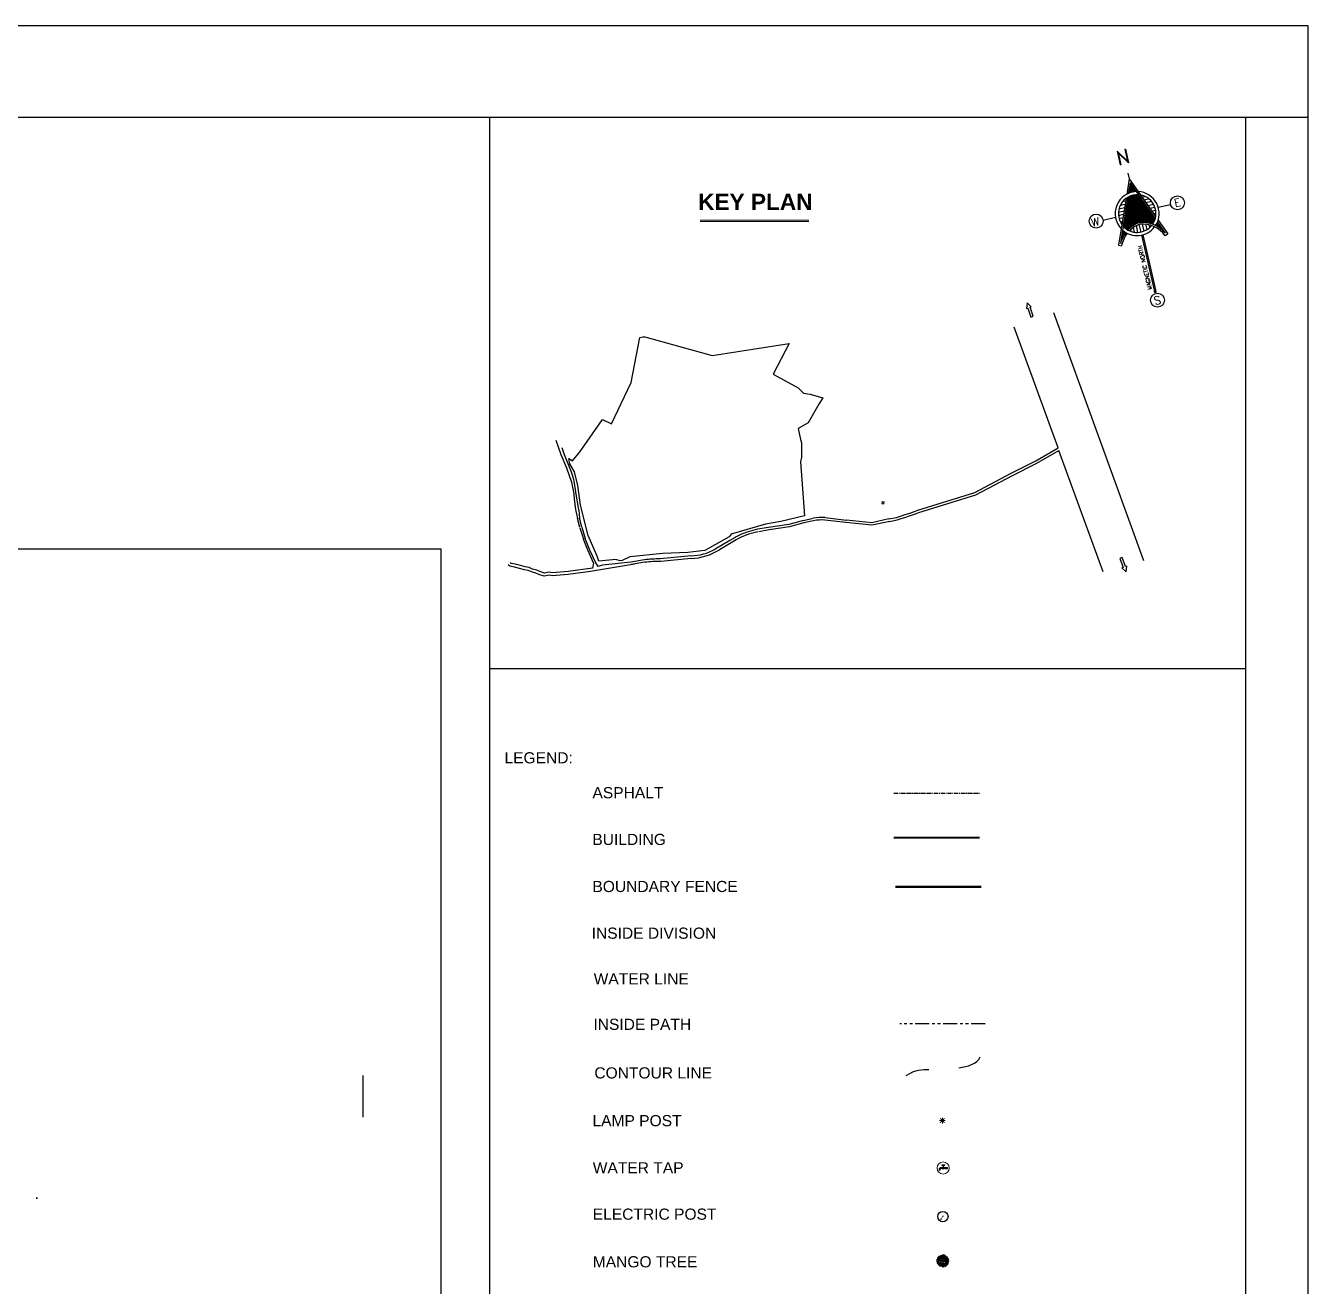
# Model space of a CAD drawing. Extents: x 2080 to 102399, y 2071 to 93424.
# Drawn here: x 90919 to 102399, y 82143 to 93424 of the extents above; entities that cross this region are included whole.
import ezdxf

# ---------------------------------------------------------------- set-up
doc = ezdxf.new("R2010")
doc.units = 0
doc.header["$LTSCALE"] = 20
doc.header["$MEASUREMENT"] = 0
doc.header["$PDMODE"] = 34
doc.header["$PDSIZE"] = 5
for name, pattern in [('ACAD_ISO02W100', [15, 12, -3]), ('ACAD_ISO07W100', [3, 0, -3]), ('CENTERX2', [4, 2.5, -0.5, 0.5, -0.5]), ('PHANTOM2', [1.25, 0.625, -0.125, 0.125, -0.125, 0.125, -0.125])]:
    doc.linetypes.add(name, pattern=pattern)
for name, color, linetype in [('00', 23, 'Continuous'), ('BORDER', 230, 'Continuous'), ('DIMLINE', 254, 'Continuous'), ('EARTH ROAD', 31, 'Continuous'), ('HATCH', 8, 'Continuous'), ('LEGEND', 5, 'Continuous'), ('north', 7, 'Continuous')]:
    doc.layers.add(name, color=color, linetype=linetype)
for name, color, linetype, lineweight in [('ASPHALT', 9, 'CENTERX2', 25), ('BUILDING', 4, 'Continuous', 40), ('contour line (main)', 64, 'Continuous', 25), ('COUNTRY FENCE', 13, 'ACAD_ISO02W100', 50), ('ELETRICIC POST', 80, 'Continuous', 30), ('FR', 150, 'Continuous', 60), ('key plan', 7, 'Continuous', 30), ('LAMP', 11, 'Continuous', 13), ('Mango tree', 96, 'Continuous', 5), ('path', 157, 'PHANTOM2', 30), ('tree', 60, 'Continuous', 0), ('water tap', 160, 'Continuous', 5)]:
    doc.layers.add(name, color=color, linetype=linetype, lineweight=lineweight)
doc.layers.add('correct', color=230, linetype='Continuous', plot=False)
doc.styles.add('2', font='sanssb__.ttf')
doc.styles.add('3', font='sanss___.ttf')
doc.styles.add('S', font='ROMAND.shx', dxfattribs={"height": 0.3})
pattern_1 = [(90, (-364.8170613, -379.7973528), (-0.0046875, 7e-19), [])]
pattern_2 = [(45, (-364.8170613, -379.7973528), (-0.003314563037, 0.003314563037), [])]

# ---------------------------------------------------------------- blocks, each defined once
blk = doc.blocks.new('water tap')
at = {"layer": 'water tap'}
h = blk.add_hatch(dxfattribs=at)
h.set_pattern_fill('ANSI31', color=256, scale=0.0375, style=0)
h.set_pattern_definition(pattern_2)
h.paths.add_polyline_path([(-0.07, -0.51), (-0.06, -0.51, 0.503792), (0.11, -0.51), (0.27, -0.51), (0.27, -0.4), (0.12, -0.4, 0.598941), (-0.07, -0.4), (-0.18, -0.4, 0.414214), (-0.41, -0.62), (-0.41, -0.68), (-0.29, -0.68), (-0.29, -0.59, -0.245775), (-0.22, -0.51)])
h = blk.add_hatch(dxfattribs=at)
h.set_pattern_fill('ANSI31', color=256, scale=0.0375, angle=45, style=0)
h.set_pattern_definition(pattern_1)
h.paths.add_polyline_path([(0.16, -0.18, 1), (0.16, -0.11), (0.06, -0.11, -0.451748), (0.01, -0.11), (-0.1, -0.11, 1), (-0.1, -0.18), (0.01, -0.18, -0.306585), (0.05, -0.18)])
h = blk.add_hatch(dxfattribs=at)
h.set_pattern_fill('ANSI31', color=256, scale=0.0375, style=0)
h.set_pattern_definition(pattern_2)
h.paths.add_polyline_path([(0.05, -0.18, 0.299769), (0.01, -0.18), (0.01, -0.34, -0.087123), (0.05, -0.34)])
h = blk.add_hatch(dxfattribs=at)
h.set_pattern_fill('ANSI31', color=256, scale=0.0375, angle=45, style=0)
h.set_pattern_definition(pattern_1)
h.paths.add_polyline_path([(0.5, -0.53), (0.5, -0.38), (0.27, -0.38), (0.27, -0.53)])
at = {"layer": 'water tap', "linetype": 'ACAD_ISO07W100', "lineweight": 5, "ltscale": 0.005}
for p, q in [((-0.37, -0.68), (-0.43, -0.8)), ((-0.36, -0.68), (-0.4, -0.8)), ((-0.35, -0.68), (-0.35, -0.79)), ((-0.33, -0.68), (-0.3, -0.8)), ((-0.32, -0.68), (-0.26, -0.8))]:
    blk.add_line(p, q, dxfattribs=at)
at = {"layer": 'water tap', "lineweight": 5}
for p, q in [((-0.41, -0.68), (-0.41, -0.62)), ((-0.41, -0.68), (-0.29, -0.68)), ((-0.29, -0.68), (-0.29, -0.59)), ((-0.07, -0.51), (-0.22, -0.51)), ((-0.07, -0.4), (-0.18, -0.4)), ((-0.1, -0.11), (0.01, -0.11)), ((0.01, -0.11), (-0.1, -0.11)), ((-0.1, -0.18), (0.01, -0.18)), ((-0.06, -0.51), (-0.07, -0.51)), ((0.01, -0.18), (0.01, -0.34)), ((0.05, -0.18), (0.16, -0.18)), ((0.05, -0.18), (0.05, -0.34)), ((0.06, -0.11), (0.16, -0.11)), ((0.16, -0.11), (0.06, -0.11)), ((0.11, -0.51), (0.27, -0.51)), ((0.12, -0.4), (0.27, -0.4)), ((0.27, -0.38), (0.5, -0.38)), ((0.27, -0.38), (0.27, -0.53)), ((0.27, -0.53), (0.5, -0.53)), ((0.5, -0.38), (0.5, -0.53))]:
    blk.add_line(p, q, dxfattribs=at)
at = {"layer": 'water tap', "color": 80, "lineweight": 5}
blk.add_circle((0.02, -0.45), 0.648, dxfattribs=at)
at = {"layer": 'water tap', "lineweight": 5}
for centre, radius, start, end in [((-0.18, -0.62), 0.225, 90, 180), ((-0.18, -0.62), 0.114, 107.3836, 162.6164), ((-0.1, -0.15), 0.0341, 90, 270), ((0.03, -0.45), 0.109, 28.1618, 151.8382), ((0.03, -0.45), 0.109, 216.5228, 323.4772), ((0.03, -0.09), 0.0341, 221.3781, 318.6219), ((0.03, -0.21), 0.0341, 55.9105, 124.0895), ((0.16, -0.15), 0.0341, 270, 90)]:
    blk.add_arc(centre, radius, start, end, dxfattribs=at)
blk = doc.blocks.new('LAMP')
at = {"layer": 'LAMP', "lineweight": 13}
h = blk.add_hatch(color=13, dxfattribs=at)
h.set_gradient(color1=(195, 107, 60), one_color=1, tint=1)
h.paths.add_polyline_path([(0.3, 0, 1), (-0.3, 0, 1)])
for p, q in [((-0.39, 0), (-0.65, 0)), ((-0.28, 0.28), (-0.46, 0.46)), ((0, 0.39), (0, 0.65)), ((0.28, 0.28), (0.46, 0.46)), ((-0.28, -0.28), (-0.46, -0.46)), ((0, -0.39), (0, -0.65)), ((0.28, -0.28), (0.46, -0.46)), ((0.39, 0), (0.65, 0))]:
    blk.add_line(p, q, dxfattribs=at)
blk.add_circle((0, 0), 0.301, dxfattribs=at)
blk = doc.blocks.new('TREE')
at = {"layer": 'tree', "linetype": 'ByBlock'}
for p, q in [((-0.7, 0.11), (-0.6, 0.03)), ((-0.7, 0.07), (-0.61, 0.09)), ((-0.67, 0.2), (-0.58, 0.13)), ((-0.67, 0.16), (-0.59, 0.19)), ((-0.66, 0.04), (-0.65, 0.14)), ((-0.64, 0.13), (-0.63, 0.24)), ((-0.55, 0.03), (-0.64, -0.02)), ((-0.55, 0.04), (-0.63, 0.06)), ((-0.62, 0.35), (-0.53, 0.27)), ((-0.62, 0.31), (-0.54, 0.33)), ((-0.52, 0.11), (-0.62, 0.14)), ((-0.62, 0.01), (-0.52, -0.07)), ((-0.6, 0.22), (-0.51, 0.14)), ((-0.6, 0.18), (-0.52, 0.2)), ((-0.6, 0.12), (-0.51, 0.04)), ((-0.6, 0.08), (-0.52, 0.1)), ((-0.59, 0.28), (-0.58, 0.38)), ((-0.59, -0.06), (-0.57, 0.04)), ((-0.51, 0.25), (-0.58, 0.25)), ((-0.57, 0.15), (-0.55, 0.26)), ((-0.57, 0.05), (-0.56, 0.16)), ((-0.56, 0.31), (-0.55, 0.42)), ((-0.48, 0.18), (-0.56, 0.31)), ((-0.56, 0.29), (-0.47, 0.21)), ((-0.56, 0.24), (-0.48, 0.27)), ((-0.44, 0.06), (-0.55, 0.03)), ((-0.54, 0.41), (-0.45, 0.33)), ((-0.54, 0.37), (-0.46, 0.39)), ((-0.45, 0.31), (-0.53, 0.36)), ((-0.53, 0.21), (-0.52, 0.32)), ((-0.48, 0.33), (-0.52, 0.37)), ((-0.48, 0.18), (-0.52, 0.18)), ((-0.44, 0.06), (-0.52, 0.11)), ((-0.46, 0.05), (-0.52, 0.11)), ((-0.52, 0.02), (-0.42, -0.05)), ((-0.52, -0.02), (-0.43, 0.01)), ((-0.51, 0.34), (-0.5, 0.44)), ((-0.47, 0.33), (-0.51, 0.38)), ((-0.48, 0.23), (-0.51, 0.25)), ((-0.5, 0.44), (-0.4, 0.36)), ((-0.5, 0.4), (-0.41, 0.42)), ((-0.45, 0.38), (-0.49, 0.42)), ((-0.49, -0.05), (-0.47, 0.06)), ((-0.39, 0.22), (-0.48, 0.23)), ((-0.42, 0.1), (-0.48, 0.18)), ((-0.47, 0.53), (-0.37, 0.45)), ((-0.47, 0.49), (-0.38, 0.51)), ((-0.47, 0.37), (-0.45, 0.48)), ((-0.35, 0.34), (-0.45, 0.38)), ((-0.39, 0.22), (-0.45, 0.31)), ((-0.41, 0.23), (-0.45, 0.31)), ((-0.45, 0.27), (-0.35, 0.2)), ((-0.45, 0.23), (-0.36, 0.25)), ((-0.44, 0.46), (-0.42, 0.56)), ((-0.4, 0.04), (-0.44, 0.06)), ((-0.41, 0.05), (-0.43, 0.1)), ((-0.39, 0.04), (-0.42, 0.1)), ((-0.31, 0.44), (-0.41, 0.49)), ((-0.41, 0.2), (-0.4, 0.31)), ((-0.31, 0.44), (-0.4, 0.5)), ((-0.4, 0.44), (-0.3, 0.37)), ((-0.4, 0.4), (-0.31, 0.42)), ((-0.21, 0.03), (-0.4, 0.04)), ((-0.39, 0.35), (-0.37, 0.46)), ((-0.23, 0.3), (-0.39, 0.31)), ((-0.3, 0.22), (-0.39, 0.22)), ((-0.23, 0.01), (-0.39, 0.03)), ((-0.3, 0.37), (-0.38, 0.41)), ((-0.36, 0.56), (-0.27, 0.49)), ((-0.36, 0.52), (-0.28, 0.55)), ((-0.36, 0.37), (-0.35, 0.48)), ((-0.28, 0.27), (-0.35, 0.34)), ((-0.26, 0.2), (-0.34, 0.22)), ((-0.33, 0.49), (-0.31, 0.6)), ((-0.21, 0.02), (-0.33, -0.04)), ((-0.13, 0.04), (-0.32, -0.05)), ((-0.31, 0.57), (-0.22, 0.6)), ((-0.29, 0.37), (-0.31, 0.44)), ((-0.31, 0.27), (-0.22, 0.2)), ((-0.31, 0.23), (-0.23, 0.25)), ((-0.29, 0.51), (-0.3, 0.57)), ((-0.25, 0.3), (-0.3, 0.37)), ((-0.26, 0.21), (-0.3, 0.22)), ((-0.21, 0.43), (-0.29, 0.51)), ((-0.23, 0.3), (-0.29, 0.37)), ((-0.28, 0.2), (-0.27, 0.31)), ((-0.26, 0.24), (-0.28, 0.27)), ((-0.21, 0.02), (-0.28, 0.03)), ((-0.27, 0.55), (-0.26, 0.65)), ((-0.27, 0.4), (-0.18, 0.33)), ((-0.27, 0.36), (-0.19, 0.39)), ((-0.24, 0.17), (-0.26, 0.24)), ((-0.25, 0.16), (-0.26, 0.21)), ((-0.16, 0.05), (-0.25, 0.16)), ((-0.24, 0.33), (-0.23, 0.44)), ((-0.24, 0.18), (-0.14, 0.1)), ((-0.13, 0.06), (-0.24, 0.17)), ((-0.24, 0.14), (-0.15, 0.16)), ((-0.12, 0.26), (-0.23, 0.3)), ((-0.21, 0.43), (-0.22, 0.6)), ((-0.22, 0.58), (-0.13, 0.5)), ((-0.22, 0.54), (-0.14, 0.56)), ((-0.14, 0.06), (-0.22, 0.14)), ((-0.21, 0.62), (-0.12, 0.64)), ((-0.11, 0.38), (-0.21, 0.43)), ((-0.12, 0.4), (-0.21, 0.43)), ((-0.2, 0.03), (-0.21, 0.02)), ((-0.2, 0.66), (-0.11, 0.58)), ((-0.2, 0.11), (-0.19, 0.21)), ((-0.13, 0.05), (-0.2, 0.02)), ((-0.13, 0.05), (-0.2, 0.03)), ((-0.19, 0.51), (-0.18, 0.61)), ((-0.12, 0.27), (-0.19, 0.36)), ((-0.17, 0.59), (-0.16, 0.7)), ((-0.14, 0.62), (-0.05, 0.64)), ((-0.14, 0.48), (-0.14, 0.52)), ((-0.11, 0.38), (-0.14, 0.48)), ((-0.13, 0.66), (-0.04, 0.58)), ((0, 0), (-0.13, 0.05)), ((0, 0), (-0.13, 0.04)), ((-0.12, 0.56), (-0.02, 0.48)), ((-0.12, 0.51), (-0.03, 0.54)), ((-0.08, 0.18), (-0.12, 0.26)), ((-0.08, 0.21), (-0.12, 0.26)), ((-0.04, 0.02), (-0.12, 0.06)), ((-0.07, 0.25), (-0.11, 0.38)), ((-0.11, 0.34), (-0.01, 0.26)), ((-0.11, 0.29), (-0.02, 0.32)), ((-0.1, 0.59), (-0.09, 0.7)), ((-0.1, 0.33), (-0.08, 0.38)), ((-0.09, 0.46), (-0.09, 0.63)), ((-0.08, 0.38), (-0.09, 0.46)), ((-0.08, 0.29), (-0.09, 0.35)), ((-0.08, 0.48), (-0.07, 0.59)), ((-0.08, 0.19), (-0.07, 0.25)), ((-0.06, 0.15), (-0.08, 0.2)), ((-0.06, 0.1), (-0.08, 0.19)), ((-0.07, 0.27), (-0.06, 0.37)), ((-0.06, 0.63), (0.03, 0.55)), ((-0.06, 0.59), (0.02, 0.61)), ((-0.06, 0.45), (0.04, 0.37)), ((-0.06, 0.41), (0.03, 0.43)), ((-0.06, 0.13), (-0.02, 0.2)), ((-0.06, 0.1), (-0.06, 0.13)), ((-0.04, 0.07), (-0.06, 0.1)), ((0.01, 0.05), (-0.06, 0.1)), ((-0.01, 0.03), (-0.06, 0.08)), ((-0.05, 0.64), (-0.05, 0.59)), ((-0.05, 0.64), (-0.05, 0.61)), ((-0.05, 0.59), (-0.01, 0.48)), ((-0.04, 0.6), (-0.04, 0.64)), ((-0.01, 0.46), (-0.04, 0.6)), ((0, 0.03), (-0.04, 0.07)), ((0, 0.03), (-0.04, 0.02)), ((-0.03, 0.71), (0.06, 0.63)), ((-0.03, 0.66), (0.05, 0.69)), ((-0.03, 0.56), (-0.02, 0.67)), ((-0.03, 0.38), (-0.01, 0.48)), ((0, 0), (-0.03, -0.05)), ((-0.02, 0.02), (0, 0.01)), ((-0.01, 0.4), (-0.01, 0.46)), ((0.07, 0.31), (-0.01, 0.4)), ((0, 0), (-0.01, -0.05)), ((0, 0.47), (0.03, 0.59)), ((0, 0.56), (0.09, 0.48)), ((0, 0.51), (0.08, 0.54)), ((0, 0.4), (0, 0.47)), ((0.07, 0.32), (0, 0.4)), ((0, 0.04), (0.1, 0.22)), ((0, 0.01), (0.04, 0.03)), ((0.04, 0.03), (0, 0.03)), ((0, 0), (0.04, 0.02)), ((0, 0), (0.09, -0.07)), ((0, 0), (0.14, -0.01)), ((0.04, 0.59), (0.01, 0.48)), ((0.02, 0.66), (0.11, 0.58)), ((0.03, 0.59), (0.02, 0.64)), ((0.02, 0.61), (0.1, 0.64)), ((0.02, 0.04), (0.09, 0.18)), ((0.04, 0.05), (0.02, 0.04)), ((0.03, 0.64), (0.03, 0.59)), ((0.03, 0.49), (0.04, 0.59)), ((0.04, 0.64), (0.04, 0.59)), ((0.04, 0.02), (0.11, 0.19)), ((0.1, 0.18), (0.04, 0.05)), ((0.09, 0.18), (0.04, 0.06)), ((0.05, 0.58), (0.06, 0.69)), ((0.05, 0.01), (0.13, 0)), ((0.07, 0.32), (0.16, 0.34)), ((0.11, 0.27), (0.07, 0.32)), ((0.09, 0.25), (0.07, 0.31)), ((0.08, 0.36), (0.17, 0.29)), ((0.1, 0.22), (0.09, 0.25)), ((0.1, 0.22), (0.1, 0.18)), ((0.15, 0.55), (0.11, 0.64)), ((0.11, 0.29), (0.12, 0.4)), ((0.11, 0.27), (0.14, 0.29)), ((0.11, 0.24), (0.14, 0.28)), ((0.11, 0.19), (0.11, 0.24)), ((0.12, 0.63), (0.22, 0.55)), ((0.12, 0.59), (0.21, 0.61)), ((0.13, 0), (0.2, 0.02)), ((0.14, 0.28), (0.18, 0.41)), ((0.14, 0.29), (0.17, 0.41)), ((0.14, -0.01), (0.2, 0.02)), ((0.18, 0.41), (0.15, 0.55)), ((0.23, 0.31), (0.15, 0.29)), ((0.15, 0.28), (0.23, 0.3)), ((0.16, 0.56), (0.17, 0.66)), ((0.16, 0.55), (0.22, 0.6)), ((0.17, 0.41), (0.16, 0.55)), ((0.17, 0.24), (0.27, 0.17)), ((0.18, 0.41), (0.23, 0.5)), ((0.19, 0.46), (0.28, 0.39)), ((0.19, 0.42), (0.27, 0.45)), ((0.22, 0.16), (0.19, 0.23)), ((0.19, 0.23), (0.22, 0.13)), ((0.2, 0.54), (0.29, 0.57)), ((0.2, 0.17), (0.22, 0.28)), ((0.2, 0.02), (0.21, 0.06)), ((0.2, 0.02), (0.22, 0.05)), ((0.21, 0.59), (0.3, 0.51)), ((0.21, 0.06), (0.22, 0.15)), ((0.21, 0.02), (0.25, 0.02)), ((0.21, 0.01), (0.25, 0.01)), ((0.22, 0.39), (0.24, 0.5)), ((0.22, 0.16), (0.26, 0.23)), ((0.22, 0.05), (0.23, 0.16)), ((0.23, 0.5), (0.29, 0.57)), ((0.23, 0.3), (0.27, 0.36)), ((0.23, 0.16), (0.26, 0.22)), ((0.24, 0.52), (0.25, 0.62)), ((0.25, 0.47), (0.34, 0.4)), ((0.25, 0.43), (0.33, 0.46)), ((0.25, 0.31), (0.34, 0.24)), ((0.25, 0.27), (0.33, 0.29)), ((0.25, 0.02), (0.31, 0.05)), ((0.25, 0.01), (0.32, 0.04)), ((0.26, 0.37), (0.28, 0.49)), ((0.26, 0.23), (0.33, 0.29)), ((0.26, 0.22), (0.4, 0.24)), ((0.27, 0.37), (0.29, 0.48)), ((0.27, 0.36), (0.36, 0.4)), ((0.28, 0.49), (0.33, 0.53)), ((0.28, 0.4), (0.29, 0.51)), ((0.28, 0.24), (0.3, 0.35)), ((0.3, 0.54), (0.39, 0.47)), ((0.3, 0.5), (0.38, 0.52)), ((0.31, 0.05), (0.34, 0.13)), ((0.32, 0.05), (0.39, 0.03)), ((0.33, 0.47), (0.34, 0.58)), ((0.33, 0.42), (0.43, 0.34)), ((0.33, 0.37), (0.42, 0.4)), ((0.33, 0.29), (0.41, 0.32)), ((0.34, 0.29), (0.43, 0.31)), ((0.34, 0.13), (0.42, 0.16)), ((0.36, 0.4), (0.4, 0.48)), ((0.36, 0.34), (0.38, 0.45)), ((0.37, 0.55), (0.47, 0.48)), ((0.37, 0.51), (0.46, 0.54)), ((0.39, 0.27), (0.4, 0.37)), ((0.39, 0.03), (0.46, 0.05)), ((0.39, 0.04), (0.45, 0)), ((0.4, 0.24), (0.55, 0.24)), ((0.4, 0.15), (0.43, 0.15)), ((0.41, 0.48), (0.42, 0.59)), ((0.41, 0.47), (0.5, 0.39)), ((0.41, 0.43), (0.5, 0.45)), ((0.41, 0.32), (0.46, 0.44)), ((0.41, 0.31), (0.54, 0.36)), ((0.42, 0.21), (0.51, 0.14)), ((0.42, 0.17), (0.5, 0.2)), ((0.42, 0.16), (0.48, 0.19)), ((0.42, 0.16), (0.5, 0.14)), ((0.43, 0.31), (0.54, 0.35)), ((0.54, 0.34), (0.43, 0.31)), ((0.43, 0.15), (0.5, 0.13)), ((0.54, -0.18), (0.43, 0.01)), ((0.44, 0.4), (0.46, 0.51)), ((0.44, 0.35), (0.54, 0.28)), ((0.44, 0.31), (0.53, 0.34)), ((0.45, 0.14), (0.46, 0.25)), ((0.45, 0.09), (0.55, 0.02)), ((0.45, 0), (0.53, 0.01)), ((0.46, 0.05), (0.51, 0.09)), ((0.47, 0), (0.56, -0.07)), ((0.48, 0.28), (0.49, 0.39)), ((0.48, 0.19), (0.55, 0.31)), ((0.49, 0.16), (0.59, 0.08)), ((0.49, 0.11), (0.58, 0.14)), ((0.5, 0.14), (0.62, 0.15)), ((0.5, 0.11), (0.59, 0.03)), ((0.51, 0.45), (0.61, 0.37)), ((0.51, 0.4), (0.6, 0.43)), ((0.51, 0.1), (0.61, 0.17)), ((0.51, 0.09), (0.57, 0.09)), ((0.53, 0.08), (0.54, 0.19)), ((0.53, 0.04), (0.61, 0.06)), ((0.53, 0.01), (0.64, -0.06)), ((0.54, 0.29), (0.64, 0.21)), ((0.54, 0.24), (0.63, 0.27)), ((0.54, 0.01), (0.64, -0.03)), ((0.55, 0.37), (0.56, 0.48)), ((0.55, 0.24), (0.58, 0.26)), ((0.56, 0.01), (0.57, 0.11)), ((0.57, 0.09), (0.63, 0.11)), ((0.58, 0.21), (0.59, 0.32)), ((0.58, -0.08), (0.6, 0.03)), ((0.59, 0.12), (0.69, 0.04)), ((0.59, 0.07), (0.68, 0.1)), ((0.61, 0.03), (0.71, -0.05)), ((0.61, -0.01), (0.7, 0.01)), ((0.62, 0.05), (0.64, 0.15)), ((0.64, -0.04), (0.66, 0.06)), ((-0.68, -0.05), (-0.59, -0.13)), ((-0.68, -0.1), (-0.6, -0.07)), ((-0.67, -0.22), (-0.58, -0.2)), ((-0.65, -0.13), (-0.64, -0.02)), ((-0.45, -0.07), (-0.64, -0.05)), ((-0.53, -0.13), (-0.63, -0.13)), ((-0.63, -0.24), (-0.54, -0.32)), ((-0.63, -0.28), (-0.55, -0.26)), ((-0.62, -0.03), (-0.53, -0.01)), ((-0.62, -0.16), (-0.53, -0.24)), ((-0.62, -0.21), (-0.54, -0.18)), ((-0.53, -0.13), (-0.61, -0.17)), ((-0.46, -0.17), (-0.61, -0.19)), ((-0.61, -0.2), (-0.56, -0.18)), ((-0.55, -0.19), (-0.61, -0.21)), ((-0.6, -0.31), (-0.59, -0.2)), ((-0.59, -0.24), (-0.57, -0.13)), ((-0.47, -0.17), (-0.58, -0.25)), ((-0.51, -0.28), (-0.56, -0.3)), ((-0.56, -0.3), (-0.46, -0.38)), ((-0.56, -0.35), (-0.47, -0.32)), ((-0.48, -0.17), (-0.55, -0.19)), ((-0.45, -0.08), (-0.53, -0.13)), ((-0.53, -0.38), (-0.51, -0.27)), ((-0.37, -0.28), (-0.51, -0.28)), ((-0.48, -0.28), (-0.51, -0.3)), ((-0.42, -0.33), (-0.5, -0.39)), ((-0.42, -0.34), (-0.5, -0.4)), ((-0.49, -0.39), (-0.39, -0.47)), ((-0.49, -0.43), (-0.4, -0.41)), ((-0.41, -0.17), (-0.48, -0.17)), ((-0.41, -0.34), (-0.48, -0.42)), ((-0.48, -0.41), (-0.42, -0.34)), ((-0.47, -0.18), (-0.37, -0.25)), ((-0.47, -0.22), (-0.38, -0.19)), ((-0.47, -0.46), (-0.38, -0.54)), ((-0.47, -0.51), (-0.39, -0.48)), ((-0.39, -0.15), (-0.46, -0.17)), ((-0.46, -0.26), (-0.37, -0.34)), ((-0.46, -0.3), (-0.38, -0.28)), ((-0.46, -0.46), (-0.44, -0.36)), ((-0.33, -0.04), (-0.45, -0.08)), ((-0.34, -0.06), (-0.45, -0.07)), ((-0.44, -0.25), (-0.42, -0.14)), ((-0.44, -0.54), (-0.43, -0.43)), ((-0.43, -0.33), (-0.41, -0.23)), ((-0.42, -0.16), (-0.4, -0.16)), ((-0.4, -0.28), (-0.42, -0.33)), ((-0.4, -0.34), (-0.42, -0.46)), ((-0.41, -0.17), (-0.4, -0.23)), ((-0.39, -0.27), (-0.41, -0.34)), ((-0.32, -0.05), (-0.4, -0.18)), ((-0.4, -0.18), (-0.39, -0.27)), ((-0.4, -0.23), (-0.4, -0.28)), ((-0.34, -0.42), (-0.4, -0.49)), ((-0.4, -0.43), (-0.3, -0.51)), ((-0.4, -0.47), (-0.31, -0.45)), ((-0.33, -0.04), (-0.39, -0.15)), ((-0.38, -0.54), (-0.28, -0.62)), ((-0.38, -0.58), (-0.29, -0.56)), ((-0.37, -0.28), (-0.3, -0.24)), ((-0.32, -0.25), (-0.37, -0.28)), ((-0.37, -0.5), (-0.35, -0.39)), ((-0.29, -0.13), (-0.35, -0.18)), ((-0.35, -0.61), (-0.33, -0.51)), ((-0.34, -0.35), (-0.25, -0.43)), ((-0.34, -0.39), (-0.26, -0.37)), ((-0.28, -0.38), (-0.34, -0.42)), ((-0.21, -0.22), (-0.32, -0.25)), ((-0.31, -0.42), (-0.3, -0.31)), ((-0.3, -0.24), (-0.21, -0.23)), ((-0.17, -0.13), (-0.29, -0.13)), ((-0.27, -0.44), (-0.29, -0.5)), ((-0.17, -0.14), (-0.28, -0.13)), ((-0.24, -0.31), (-0.28, -0.38)), ((-0.28, -0.39), (-0.27, -0.44)), ((-0.21, -0.46), (-0.25, -0.58)), ((-0.25, -0.53), (-0.16, -0.61)), ((-0.25, -0.57), (-0.17, -0.55)), ((-0.19, -0.19), (-0.24, -0.31)), ((-0.24, -0.31), (-0.21, -0.48)), ((-0.21, -0.48), (-0.24, -0.58)), ((-0.16, -0.16), (-0.23, -0.3)), ((-0.21, -0.48), (-0.23, -0.6)), ((-0.22, -0.35), (-0.13, -0.43)), ((-0.22, -0.39), (-0.14, -0.37)), ((-0.22, -0.6), (-0.21, -0.49)), ((-0.22, -0.63), (-0.12, -0.71)), ((-0.22, -0.67), (-0.13, -0.65)), ((-0.16, -0.13), (-0.19, -0.19)), ((-0.19, -0.42), (-0.18, -0.31)), ((-0.19, -0.59), (-0.1, -0.56)), ((-0.19, -0.7), (-0.17, -0.6)), ((-0.11, -0.27), (-0.18, -0.37)), ((-0.18, -0.55), (-0.09, -0.62)), ((-0.17, -0.22), (-0.08, -0.3)), ((-0.17, -0.26), (-0.09, -0.24)), ((-0.08, -0.1), (-0.16, -0.13)), ((-0.07, -0.1), (-0.16, -0.14)), ((-0.13, -0.14), (-0.16, -0.16)), ((-0.16, -0.16), (-0.13, -0.2)), ((-0.11, -0.36), (-0.16, -0.47)), ((-0.16, -0.47), (-0.14, -0.55)), ((-0.14, -0.55), (-0.16, -0.62)), ((-0.15, -0.16), (-0.08, -0.11)), ((-0.15, -0.16), (-0.13, -0.19)), ((-0.11, -0.38), (-0.15, -0.47)), ((-0.15, -0.47), (-0.12, -0.51)), ((-0.15, -0.62), (-0.14, -0.51)), ((-0.14, -0.29), (-0.12, -0.18)), ((-0.13, -0.19), (-0.05, -0.24)), ((-0.13, -0.2), (-0.11, -0.27)), ((-0.13, -0.21), (-0.05, -0.24)), ((-0.13, -0.61), (-0.03, -0.69)), ((-0.13, -0.65), (-0.04, -0.63)), ((-0.12, -0.22), (-0.11, -0.28)), ((-0.11, -0.27), (-0.11, -0.36)), ((-0.11, -0.29), (-0.11, -0.38)), ((-0.1, -0.29), (-0.1, -0.39)), ((-0.1, -0.39), (-0.03, -0.47)), ((-0.1, -0.68), (-0.08, -0.58)), ((-0.09, -0.41), (0, -0.49)), ((-0.09, -0.46), (-0.01, -0.43)), ((-0.06, -0.52), (-0.09, -0.63)), ((-0.03, -0.05), (-0.08, -0.1)), ((-0.02, -0.33), (-0.08, -0.48)), ((-0.01, -0.05), (-0.07, -0.1)), ((0, -0.04), (-0.06, -0.11)), ((-0.06, -0.48), (-0.04, -0.38)), ((-0.03, -0.46), (-0.06, -0.52)), ((-0.05, -0.24), (-0.02, -0.34)), ((-0.01, -0.33), (-0.05, -0.24)), ((-0.05, -0.39), (-0.03, -0.32)), ((-0.05, -0.57), (0.05, -0.64)), ((-0.05, -0.61), (0.04, -0.59)), ((-0.03, -0.47), (-0.02, -0.51)), ((-0.03, -0.66), (0.07, -0.73)), ((-0.03, -0.7), (0.06, -0.67)), ((-0.02, -0.34), (0.05, -0.46)), ((-0.02, -0.51), (-0.02, -0.64)), ((-0.02, -0.55), (0.01, -0.64)), ((-0.01, -0.34), (0.11, -0.37)), ((-0.01, -0.35), (0.12, -0.37)), ((-0.01, -0.64), (0, -0.53)), ((0, -0.64), (-0.01, -0.58)), ((0, -0.02), (0.08, -0.07)), ((0.08, -0.07), (0, -0.03)), ((0, -0.05), (0.04, -0.13)), ((0, -0.73), (0.02, -0.62)), ((0.01, -0.04), (0.05, -0.13)), ((0.01, -0.57), (0.11, -0.65)), ((0.01, -0.62), (0.1, -0.59)), ((0.02, -0.01), (0.13, -0.01)), ((0.13, -0.16), (0.04, -0.11)), ((0.04, -0.13), (0.13, -0.19)), ((0.04, -0.65), (0.06, -0.54)), ((0.05, -0.13), (0.13, -0.18)), ((0.05, -0.46), (0.13, -0.52)), ((0.05, -0.47), (0.07, -0.63)), ((0.07, -0.64), (0.05, -0.48)), ((0.07, -0.38), (0.17, -0.45)), ((0.07, -0.42), (0.16, -0.4)), ((0.07, -0.43), (0.16, -0.5)), ((0.07, -0.47), (0.15, -0.44)), ((0.08, -0.08), (0.15, -0.08)), ((0.08, -0.6), (0.17, -0.68)), ((0.08, -0.64), (0.16, -0.62)), ((0.09, -0.07), (0.16, -0.07)), ((0.1, -0.45), (0.12, -0.34)), ((0.1, -0.5), (0.11, -0.39)), ((0.11, -0.37), (0.15, -0.42)), ((0.11, -0.67), (0.12, -0.57)), ((0.12, -0.37), (0.26, -0.43)), ((0.12, -0.5), (0.22, -0.57)), ((0.12, -0.54), (0.21, -0.51)), ((0.13, -0.17), (0.34, -0.2)), ((0.13, -0.18), (0.16, -0.27)), ((0.13, -0.52), (0.2, -0.61)), ((0.14, -0.21), (0.24, -0.29)), ((0.14, -0.26), (0.23, -0.23)), ((0.15, -0.08), (0.2, -0.12)), ((0.15, -0.23), (0.15, -0.39)), ((0.15, -0.42), (0.21, -0.48)), ((0.15, -0.57), (0.17, -0.46)), ((0.16, -0.07), (0.17, -0.09)), ((0.16, -0.27), (0.22, -0.32)), ((0.17, -0.09), (0.2, -0.12)), ((0.17, -0.29), (0.19, -0.18)), ((0.18, -0.59), (0.27, -0.67)), ((0.18, -0.63), (0.26, -0.61)), ((0.19, -0.37), (0.29, -0.45)), ((0.19, -0.41), (0.28, -0.39)), ((0.2, -0.12), (0.28, -0.1)), ((0.29, -0.1), (0.2, -0.11)), ((0.2, -0.12), (0.21, -0.16)), ((0.21, -0.16), (0.26, -0.24)), ((0.21, -0.48), (0.21, -0.59)), ((0.21, -0.66), (0.22, -0.55)), ((0.22, -0.12), (0.22, -0.15)), ((0.22, -0.15), (0.26, -0.22)), ((0.22, -0.32), (0.22, -0.38)), ((0.22, -0.44), (0.24, -0.33)), ((0.22, -0.38), (0.26, -0.5)), ((0.23, -0.3), (0.32, -0.28)), ((0.23, -0.31), (0.28, -0.37)), ((0.24, -0.26), (0.33, -0.34)), ((0.24, -0.52), (0.33, -0.59)), ((0.24, -0.56), (0.33, -0.53)), ((0.24, -0.56), (0.34, -0.64)), ((0.24, -0.6), (0.33, -0.58)), ((0.25, -0.45), (0.27, -0.54)), ((0.26, -0.22), (0.33, -0.24)), ((0.26, -0.24), (0.31, -0.28)), ((0.26, -0.43), (0.35, -0.53)), ((0.26, -0.5), (0.29, -0.57)), ((0.27, -0.33), (0.28, -0.22)), ((0.31, -0.27), (0.27, -0.23)), ((0.27, -0.23), (0.33, -0.25)), ((0.27, -0.59), (0.29, -0.48)), ((0.27, -0.53), (0.28, -0.57)), ((0.28, -0.1), (0.36, -0.1)), ((0.28, -0.63), (0.29, -0.52)), ((0.31, -0.28), (0.32, -0.39)), ((0.32, -0.2), (0.42, -0.27)), ((0.32, -0.24), (0.41, -0.22)), ((0.32, -0.37), (0.41, -0.45)), ((0.32, -0.39), (0.38, -0.51)), ((0.32, -0.42), (0.4, -0.39)), ((0.4, -0.49), (0.32, -0.4)), ((0.32, -0.48), (0.41, -0.55)), ((0.32, -0.52), (0.4, -0.49)), ((0.33, -0.24), (0.35, -0.29)), ((0.34, -0.2), (0.43, -0.26)), ((0.35, -0.28), (0.57, -0.3)), ((0.35, -0.29), (0.42, -0.31)), ((0.35, -0.45), (0.36, -0.34)), ((0.35, -0.55), (0.37, -0.44)), ((0.36, -0.1), (0.43, -0.07)), ((0.36, -0.1), (0.46, -0.16)), ((0.36, -0.27), (0.37, -0.16)), ((0.39, -0.5), (0.36, -0.45)), ((0.36, -0.45), (0.38, -0.51)), ((0.37, -0.44), (0.47, -0.51)), ((0.37, -0.48), (0.46, -0.45)), ((0.39, -0.3), (0.56, -0.31)), ((0.4, -0.51), (0.42, -0.4)), ((0.41, -0.29), (0.5, -0.37)), ((0.41, -0.33), (0.49, -0.31)), ((0.42, -0.31), (0.49, -0.41)), ((0.43, -0.07), (0.54, -0.07)), ((0.43, -0.2), (0.52, -0.28)), ((0.44, -0.36), (0.45, -0.26)), ((0.45, 0), (0.55, -0.19)), ((0.46, -0.16), (0.58, -0.15)), ((0.46, -0.27), (0.48, -0.17)), ((0.46, -0.37), (0.55, -0.45)), ((0.46, -0.41), (0.54, -0.39)), ((0.47, -0.04), (0.55, -0.02)), ((0.49, -0.22), (0.5, -0.11)), ((0.49, -0.29), (0.58, -0.37)), ((0.49, -0.34), (0.57, -0.31)), ((0.49, -0.44), (0.51, -0.34)), ((0.5, -0.03), (0.59, -0.1)), ((0.5, -0.07), (0.58, -0.04)), ((0.5, -0.31), (0.59, -0.28)), ((0.51, -0.19), (0.53, -0.08)), ((0.52, -0.36), (0.54, -0.26)), ((0.53, -0.21), (0.62, -0.29)), ((0.53, -0.25), (0.61, -0.23)), ((0.55, 0), (0.65, -0.08)), ((0.55, -0.05), (0.64, -0.02)), ((0.55, -0.18), (0.65, -0.26)), ((0.55, -0.19), (0.59, -0.24)), ((0.55, -0.23), (0.64, -0.2)), ((0.63, -0.04), (0.56, 0)), ((0.56, -0.14), (0.66, -0.21)), ((0.56, -0.18), (0.65, -0.16)), ((0.58, -0.15), (0.61, -0.16)), ((0.59, -0.21), (0.61, -0.1))]:
    blk.add_line(p, q, dxfattribs=at)
blk = doc.blocks.new('elec post')
at = {"layer": 'ELETRICIC POST', "extrusion": (-0.001585, -0.002676, 0.999995)}
blk.add_hatch(color=1, dxfattribs=at).paths.add_polyline_path([(586.23, 851.83), (586.12, 851.89), (586.06, 851.55), (586.16, 851.81), (586.27, 851.73), (586.34, 852.07), (586.44, 852.02), (586.55, 852.38), (586.42, 852.08), (586.31, 852.15)])
blk.add_hatch(color=1, dxfattribs=at).paths.add_polyline_path([(586.23, 851.83), (586.12, 851.89), (586.06, 851.55), (586.16, 851.81), (586.27, 851.73), (586.34, 852.07), (586.44, 852.02), (586.55, 852.38), (586.42, 852.08), (586.31, 852.15)])
at = {"layer": 'ELETRICIC POST', "color": 3, "extrusion": (9.54098e-18, -0.00311, 0.999995)}
blk.add_circle((586.38, 852.05, -2.65), 0.525, dxfattribs=at)
blk.add_circle((586.38, 852.05, -2.65), 0.525, dxfattribs=at)
blk = doc.blocks.new('*X187')
at = {"color": 0}
for p, q in [((75.1, 96.817), (75.1, 96.878)), ((75.2, 96.768), (75.2, 96.926)), ((75.3, 96.74), (75.3, 96.959)), ((75.4, 96.729), (75.4, 96.98)), ((75.5, 96.736), (75.5, 96.964)), ((75.6, 96.76), (75.6, 96.933)), ((75.7, 96.805), (75.7, 96.889))]:
    blk.add_line(p, q, dxfattribs=at)
blk = doc.blocks.new('*X189')
at = {"color": 0}
for p, q in [((74.884, 97.6), (75.067, 97.6)), ((74.951, 97.7), (75.107, 97.7)), ((75.055, 97.8), (75.147, 97.8)), ((74.816, 97.3), (74.946, 97.3)), ((74.821, 97.4), (74.986, 97.4)), ((74.829, 97.2), (74.905, 97.2)), ((74.843, 97.5), (75.026, 97.5)), ((74.859, 97.1), (74.865, 97.1))]:
    blk.add_line(p, q, dxfattribs=at)
blk = doc.blocks.new('*X186')
at = {"color": 0}
for p, q in [((75.297, 98.038), (75.41, 98.151)), ((75.312, 98.01), (75.41, 98.108)), ((75.326, 98.109), (75.41, 98.193)), ((75.354, 98.18), (75.41, 98.235)), ((75.36, 98.016), (75.41, 98.066)), ((75.383, 98.251), (75.41, 98.278)), ((75.404, 98.017), (75.41, 98.023)), ((75.41, 98.278), (75.421, 98.289)), ((75.41, 98.235), (75.434, 98.259)), ((75.41, 98.193), (75.446, 98.229)), ((75.41, 98.151), (75.458, 98.199)), ((75.41, 98.108), (75.47, 98.168)), ((75.41, 98.066), (75.482, 98.138)), ((75.41, 98.023), (75.495, 98.108)), ((75.446, 98.016), (75.507, 98.078)), ((75.485, 98.013), (75.519, 98.047)), ((75.522, 98.008), (75.531, 98.017)), ((75.039, 97.398), (75.41, 97.769)), ((75.052, 97.368), (75.41, 97.726)), ((75.068, 97.469), (75.41, 97.811)), ((75.094, 97.368), (75.41, 97.684)), ((75.096, 97.54), (75.41, 97.854)), ((75.125, 97.611), (75.41, 97.896)), ((75.137, 97.368), (75.41, 97.641)), ((75.154, 97.682), (75.389, 97.917)), ((75.179, 97.368), (75.41, 97.599)), ((75.182, 97.753), (75.343, 97.914)), ((75.211, 97.824), (75.292, 97.906)), ((75.41, 97.896), (75.431, 97.917)), ((75.41, 97.854), (75.471, 97.914)), ((75.41, 97.811), (75.508, 97.909)), ((75.41, 97.769), (75.543, 97.902)), ((75.41, 97.726), (75.577, 97.893)), ((75.41, 97.684), (75.592, 97.866)), ((75.41, 97.641), (75.604, 97.836)), ((75.41, 97.599), (75.616, 97.806)), ((75.41, 97.557), (75.629, 97.775)), ((75.41, 97.514), (75.641, 97.745)), ((75.41, 97.472), (75.653, 97.715)), ((75.41, 97.429), (75.665, 97.685)), ((75.41, 97.387), (75.677, 97.654)), ((75.434, 97.368), (75.69, 97.624)), ((74.896, 97.042), (75.222, 97.368)), ((74.905, 97.01), (75.264, 97.368)), ((74.922, 96.984), (75.307, 97.368)), ((74.924, 97.113), (75.179, 97.368)), ((74.94, 96.96), (75.349, 97.368)), ((74.953, 97.184), (75.137, 97.368)), ((74.959, 96.936), (75.391, 97.368)), ((74.979, 96.914), (75.41, 97.344)), ((74.982, 97.256), (75.094, 97.368)), ((75.001, 96.893), (75.41, 97.302)), ((75.01, 97.327), (75.052, 97.368)), ((75.068, 96.918), (75.41, 97.26)), ((75.153, 96.96), (75.41, 97.217)), ((75.222, 97.368), (75.41, 97.557)), ((75.264, 97.368), (75.41, 97.514)), ((75.307, 97.368), (75.41, 97.472)), ((75.349, 97.368), (75.41, 97.429)), ((75.391, 97.368), (75.41, 97.387)), ((75.41, 97.344), (75.434, 97.368)), ((75.41, 97.302), (75.476, 97.368)), ((75.41, 97.26), (75.519, 97.368)), ((75.41, 97.217), (75.561, 97.368)), ((75.41, 97.175), (75.604, 97.368)), ((75.41, 97.132), (75.646, 97.368)), ((75.41, 97.09), (75.688, 97.368)), ((75.41, 97.047), (75.731, 97.368)), ((75.434, 97.029), (75.773, 97.368)), ((75.47, 97.022), (75.799, 97.352)), ((75.476, 97.368), (75.702, 97.594)), ((75.505, 97.015), (75.812, 97.322)), ((75.519, 97.368), (75.714, 97.564)), ((75.538, 97.006), (75.824, 97.292)), ((75.561, 97.368), (75.726, 97.533)), ((75.571, 96.996), (75.836, 97.261)), ((75.603, 96.986), (75.848, 97.231)), ((75.604, 97.368), (75.738, 97.503)), ((75.634, 96.974), (75.86, 97.201)), ((75.646, 97.368), (75.751, 97.473)), ((75.688, 97.368), (75.763, 97.443)), ((75.731, 97.368), (75.775, 97.412)), ((75.773, 97.368), (75.787, 97.382)), ((74.752, 96.687), (74.909, 96.843)), ((74.781, 96.758), (74.888, 96.865)), ((74.81, 96.829), (74.869, 96.888)), ((74.838, 96.9), (74.851, 96.912)), ((75.223, 96.988), (75.41, 97.175)), ((75.284, 97.007), (75.41, 97.132)), ((75.34, 97.02), (75.41, 97.09)), ((75.392, 97.03), (75.41, 97.047)), ((75.664, 96.962), (75.873, 97.171)), ((75.693, 96.948), (75.885, 97.14)), ((75.721, 96.934), (75.897, 97.11)), ((75.749, 96.92), (75.909, 97.08)), ((75.776, 96.904), (75.921, 97.05)), ((75.802, 96.888), (75.896, 96.982)), ((75.899, 96.816), (75.982, 96.898)), ((75.922, 96.796), (75.994, 96.868)), ((75.944, 96.776), (76.007, 96.838)), ((75.966, 96.755), (76.019, 96.808)), ((74.695, 96.545), (74.701, 96.55)), ((74.724, 96.616), (74.788, 96.68)), ((75.986, 96.733), (76.031, 96.778)), ((76.006, 96.711), (76.043, 96.747)), ((76.026, 96.687), (76.055, 96.717)), ((76.045, 96.664), (76.068, 96.687)), ((76.063, 96.639), (76.08, 96.657)), ((76.08, 96.614), (76.092, 96.626)), ((76.097, 96.589), (76.104, 96.596)), ((76.113, 96.562), (76.116, 96.566))]:
    blk.add_line(p, q, dxfattribs=at)
blk = doc.blocks.new('*X188')
at = {"color": 0}
for p, q in [((75.673, 97.8), (75.765, 97.8)), ((75.713, 97.7), (75.869, 97.7)), ((75.753, 97.6), (75.936, 97.6)), ((75.794, 97.5), (75.977, 97.5)), ((75.834, 97.4), (75.999, 97.4)), ((75.874, 97.3), (76.004, 97.3)), ((75.915, 97.2), (75.991, 97.2)), ((75.955, 97.1), (75.96, 97.1))]:
    blk.add_line(p, q, dxfattribs=at)

msp = doc.modelspace()

# ---------------------------------------------------------------- hatches: boundary and pattern name
at = {"layer": 'HATCH'}
msp.add_hatch(color=8, dxfattribs=at).paths.add_polyline_path([(91026.867, 82941.203), (91023.867, 82941.203), (91011.867, 82941.203), (91011.867, 82938.203), (91011.867, 82926.203), (91014.867, 82926.203), (91026.867, 82926.203), (91026.867, 82929.203)])

# ---------------------------------------------------------------- linework, layer by layer
at = {"layer": '00', "color": 253, "linetype": 'Continuous'}
for p, q in [((100522.995, 89745.076), (100120.91, 90853.657)), ((100925.08, 88636.495), (100522.995, 89745.076)), ((99969.963, 89509.221), (100166.938, 89623.354)), ((100561.486, 88535.556), (100166.938, 89623.354)), ((99750.939, 89397.502), (99969.963, 89509.221)), ((99422.232, 89225.185), (99750.939, 89397.502)), ((98912.111, 89066.878), (99422.232, 89225.185)), ((97881.437, 88997.043), (97748.223, 88961.397)), ((97884.125, 88974.638), (97755.221, 88940.326)), ((97971.125, 88994.311), (97884.125, 88974.638)), ((98492.347, 88975.14), (98266.11, 89000.068)), ((98645.178, 89010.569), (98492.347, 88975.14)), ((98649.816, 88987.337), (98718.067, 89000.963)), ((98718.067, 89000.963), (98754.521, 89012.86)), ((98754.521, 89012.86), (98787.037, 89023.699)), ((98787.037, 89023.699), (98838.532, 89039.767)), ((98838.532, 89039.767), (98883.343, 89054.411)), ((98883.343, 89054.411), (98912.111, 89066.878)), ((97407.27, 88901.108), (97363.447, 88888.275)), ((97388.848, 88872.634), (97367.22, 88864.974)), ((97472.968, 88894.358), (97388.848, 88872.634)), ((97469.098, 88917.213), (97407.27, 88901.108)), ((97568.405, 88933.83), (97469.098, 88917.213)), ((97572.765, 88911.27), (97479.309, 88896.271)), ((97748.223, 88961.397), (97568.405, 88933.83)), ((97755.221, 88940.326), (97572.765, 88911.27)), ((97220.946, 88818.5), (97089.447, 88739.27)), ((97278.105, 88824.453), (97127.057, 88734.569)), ((96874.542, 88680.178), (96597.72, 88653.13)), ((96875.335, 88656.756), (96602.932, 88630.476)), ((95990.436, 88569.303), (95773.032, 88539.241)), ((95973.753, 88539.333), (95775.074, 88511.916)), ((96366.908, 88606.249), (95973.753, 88539.333)), ((96001.904, 88617.061), (95990.436, 88569.303)), ((96334.942, 88623.23), (96082.477, 88597.704))]:
    msp.add_line(p, q, dxfattribs=at)
for points in [[(98645.178, 89010.569), (98712.052, 89023.92), (98747.1, 89035.359), (98779.762, 89046.247), (98831.324, 89062.335), (98874.935, 89076.588), (98903.866, 89089.125), (99413.146, 89247.171), (99740.056, 89418.546), (99958.634, 89530.037), (100158.732, 89645.98), (99767.232, 90725.377)], [(95663.783, 89715.196), (95707.695, 89586.636), (95758.087, 89467.342), (95804.312, 89338.479), (95823.466, 89235.557), (95827.54, 89187.457), (95840.648, 89095.946)], [(95870.137, 89088.668), (95842.475, 89252.147), (95827.273, 89347.216), (95824.752, 89360.078), (95815.778, 89393.749), (95803.775, 89429.909), (95775.358, 89502.144), (95740.104, 89584.748), (95719.457, 89645.563)], [(95840.648, 89095.946), (95858.8, 89012.831)], [(95870.137, 89088.668), (95874.992, 89017.922)], [(95879.067, 88932.519), (95858.562, 89013.776)], [(95895.498, 88936.666), (95874.992, 89017.922)], [(97881.437, 88997.043), (97967.361, 89017.042)], [(98653.469, 88988.123), (98492.609, 88953.344), (98260.629, 88978.073), (98071.875, 89000.4)], [(98074.383, 89022.563), (98266.11, 89000.068)], [(95879.19, 88932.082), (95910.614, 88830.781)], [(95895.375, 88937.103), (95926.799, 88835.802)], [(96001.904, 88617.061), (95953.833, 88723.66), (95910.85, 88830.119)], [(96017.351, 88624.027), (95969.419, 88730.318), (95926.563, 88836.463)], [(97267.248, 88845.217), (97220.946, 88818.5)], [(96456.307, 88644.491), (96334.942, 88623.23)], [(95775.074, 88511.916), (95631.005, 88501.152), (95603.481, 88506.88), (95560.257, 88496.901), (95512.225, 88514.273), (95484.495, 88524.734), (95446.362, 88535.912), (95416.764, 88549.429), (95382.993, 88553.899), (95339.257, 88566.468), (95294.074, 88579.246), (95251.912, 88587.146), (95238.314, 88598.599)], [(95773.032, 88539.241), (95632.811, 88528.765), (95603.177, 88534.933), (95561.973, 88525.42), (95521.721, 88539.978), (95493.197, 88550.738), (95455.956, 88561.654), (95424.421, 88576.056), (95388.606, 88580.797), (95346.77, 88592.82), (95300.338, 88605.951), (95264.048, 88612.75), (95255.966, 88619.557)], [(96082.477, 88597.704), (96043.261, 88585.784), (96017.351, 88624.027)], [(96460.121, 88622.719), (96338.756, 88601.458)]]:
    msp.add_lwpolyline(points, dxfattribs=at)
for centre, radius, start, end in [((98043.815, 88575.013), 448.592, 86.0926777, 99.8129336), ((98050.732, 88513.652), 487.207, 87.5127236, 99.4039012), ((97652.251, 88114.06), 826.327, 110.4569639, 117.7698085), ((97690.662, 88035.402), 890.396, 111.3003076, 117.602914), ((96630.693, 86951.754), 1701.695, 91.1102459, 95.8818681), ((96608.454, 87210.352), 1420.135, 90.2227669, 95.9954681), ((96857.66, 89161.905), 482.023, 272.0069939, 298.7417785), ((96858.368, 89157.703), 501.234, 271.9398303, 302.4155063)]:
    msp.add_arc(centre, radius, start, end, dxfattribs=at)
at = {"layer": 'ASPHALT', "linetype": 'CENTERX2', "ltscale": 0.75}
msp.add_line((98688.388, 86556.386, -0.931), (99455.569, 86556.386, -0.931), dxfattribs=at)
at = {"layer": 'BORDER'}
for p, q in [((72374.428, 92606.673), (102393.665, 92606.673)), ((95070.07, 92606.673), (95070.07, 72066.998)), ((101834.883, 92606.673), (101834.883, 72066.998)), ((95070.07, 87671.23), (101834.883, 87671.23))]:
    msp.add_line(p, q, dxfattribs=at)
at = {"layer": 'BUILDING'}
msp.add_line((98688.388, 86160.082, -0.931), (99455.569, 86160.082, -0.931), dxfattribs=at)
at = {"layer": 'contour line (main)'}
for points in [[(99270.122, 84099.34, -2.96), (99348.388, 84107.725, -3.135), (99435.292, 84134.209, -2.964), (99461.265, 84195.592, -2.793)], [(98800.068, 84031.04, -0.931), (98884.516, 84083.287, -0.815), (98942.664, 84084.586, -0.699), (99001.591, 84082.398, -0.88)]]:
    msp.add_open_spline(points, degree=3, dxfattribs=at)
at = {"layer": 'correct', "color": 3, "linetype": 'Continuous', "ltscale": 0.5}
for points in [[(72374.428, 93424.184), (102393.665, 93424.184), (102393.665, 71506.418), (72374.428, 71506.418)], [(70717.036, 88743.185), (94634.424, 88743.185), (94634.424, 73594.91), (70717.036, 73594.91)]]:
    msp.add_lwpolyline(points, close=True, dxfattribs=at)
at = {"layer": 'COUNTRY FENCE', "ltscale": 4}
msp.add_line((98704.711, 85717.291, -0.931), (99471.892, 85717.291, -0.931), dxfattribs=at)
at = {"layer": 'DIMLINE', "ltscale": 0.5}
msp.add_line((93935.07, 84030.157), (93935.07, 83655.858), dxfattribs=at)
at = {"layer": 'DIMLINE', "linetype": 'Continuous', "ltscale": 0.5}
msp.add_point((102393.665, 92606.673), dxfattribs=at)
at = {"layer": 'EARTH ROAD', "color": 253, "linetype": 'Continuous'}
for points in [[(98583.115, 89167.13), (98579.917, 89148.875), (98598.668, 89145.367), (98602.051, 89163.269)], [(98583.357, 89167.081), (98602.051, 89163.269)]]:
    msp.add_lwpolyline(points, dxfattribs=at)
at = {"layer": 'FR', "color": 2, "lineweight": 25, "elevation": 0.012}
for points in [[(99881.477, 90944.72), (99875.259, 90892.71), (99886.884, 90896.883), (99915.74, 90816.502), (99936.585, 90823.985), (99907.729, 90904.366), (99919.354, 90908.54)], [(100767.354, 88535.55), (100773.545, 88587.563), (100761.922, 88583.384), (100733.023, 88663.75), (100712.181, 88656.255), (100741.081, 88575.889), (100729.458, 88571.71)]]:
    msp.add_lwpolyline(points, close=True, dxfattribs=at)
at = {"layer": 'key plan', "linetype": 'Continuous'}
msp.add_lwpolyline([(95779.518, 89549.891), (95811.937, 89530.174), (95882.656, 89613.761), (96081.901, 89900.79), (96160.436, 89861.255), (96339.139, 90231.459), (96415.071, 90634.991), (96440.971, 90640.449), (96459.652, 90639.792), (97064.252, 90472.464), (97753.121, 90581.341), (97608.606, 90304.805), (97831.945, 90184.208), (97881.67, 90135.457), (97940.276, 90126.004), (98051.865, 90094.385), (98017.569, 90037.42), (97923.109, 89870.643), (97832.476, 89818.131), (97852.398, 89719.999), (97862.544, 89690.962), (97861.75, 89564.263), (97852.867, 89521.3), (97887.782, 89038.791), (97677.07, 88987.102), (97539.434, 88962.102), (97233.735, 88873.609), (97216.386, 88849.487), (96995.927, 88729.092), (96844.855, 88708.519), (96619.988, 88700.784), (96325.856, 88672.301), (96256.515, 88637.727), (96238.066, 88636.437), (96200.303, 88646.945), (96048.811, 88631.027), (96033.307, 88675.682), (95951.965, 88863.481), (95884.127, 89134.635), (95859.425, 89308.32), (95830.458, 89431.057), (95789.431, 89503.908)], close=True, dxfattribs=at)
at = {"layer": 'LEGEND', "color": 2, "linetype": 'Continuous', "lineweight": 20}
for p, q in [((96955.436, 91683.645, 0.012), (97929.098, 91683.645, 0.012)), ((96955.436, 91671.43, 0.012), (97929.098, 91671.43, 0.012))]:
    msp.add_line(p, q, dxfattribs=at)
at = {"layer": 'north', "color": 1}
for p, q in [((100782.778, 92104.871, 0.012), (100794.522, 92054.069, 0.012)), ((101054.964, 91799.169, 0.012), (101165.702, 91824.768, 0.012)), ((100561.415, 91685.078, 0.012), (100672.372, 91710.728, 0.012)), ((100904.665, 91549.388, 0.012), (101018.57, 91056.641, 0.012)), ((100917.045, 91552.25, 0.012), (101031.041, 91059.111, 0.012))]:
    msp.add_line(p, q, dxfattribs=at)
at = {"layer": 'north', "color": 3}
for p, q in [((100794.522, 92054.069, 0.012), (100772.701, 91915.453, 0.012)), ((100794.522, 92054.069, 0.012), (101032.502, 91713.923, 0.012)), ((100766.843, 91878.242, 0.012), (100700.794, 91458.666, 0.012)), ((101054.096, 91683.058, 0.012), (101140.049, 91560.206, 0.012)), ((101140.049, 91560.206, 0.012), (101118.652, 91543.588, 0.012)), ((100700.794, 91458.666, 0.012), (100727.313, 91453.124, 0.012))]:
    msp.add_line(p, q, dxfattribs=at)
at = {"layer": 'north', "color": 7}
for p, q in [((100803.058, 92017.143, 0.012), (100788.241, 91923.021, 0.012)), ((100803.058, 92017.143, 0.012), (101028.204, 91695.34, 0.012)), ((100782.83, 91888.645, 0.012), (100717.905, 91476.216, 0.012)), ((101048.154, 91666.827, 0.012), (101116.971, 91568.465, 0.012))]:
    msp.add_line(p, q, dxfattribs=at)
at = {"layer": 'north', "const_width": 14.174, "elevation": 0.012}
msp.add_lwpolyline([(101020.752, 91043.946, 1), (101034.562, 91047.138, 1)], format="xyb", close=True, dxfattribs=at)
at = {"layer": 'north', "color": 1}
for centre in [(101226.721, 91838.645, 0.012), (100499.646, 91675.443, 0.012), (101048.092, 90967.651, 0.012)]:
    msp.add_circle(centre, 62.517, dxfattribs=at)
for start, end in [(92.5815601, 223.6221289), (326.8711927, 87.5464077), (228.6572813, 322.6900597)]:
    msp.add_arc((100866.541, 91742.518, 0.012), 196.754, start, end, dxfattribs=at)
at = {"layer": 'north'}
for start, end in [(86.2251125, 215.8083261), (325.2000962, 79.7326048), (222.3008338, 320.1417146)]:
    msp.add_arc((100866.541, 91742.518, 0.012), 168.406, start, end, dxfattribs=at)
at = {"layer": 'north', "color": 7}
for centre, start, end in [((100981.609, 91407.23, 0.012), 110.7319523, 136.3241884), ((100910.297, 91390.746, 0.012), 40.6922401, 95.3001885), ((100981.609, 91407.23, 0.012), 142.3893709, 165.3399007)]:
    msp.add_arc(centre, 272.578, start, end, dxfattribs=at)
at = {"layer": 'north', "color": 3}
for centre, start, end in [((100981.609, 91407.23, 0.012), 111.1579818, 135.3585749), ((100910.297, 91390.746, 0.012), 36.2624232, 94.874159), ((100981.609, 91407.23, 0.012), 141.8990148, 169.7697176)]:
    msp.add_arc(centre, 258.404, start, end, dxfattribs=at)
at = {"layer": 'path', "linetype": 'PHANTOM2', "ltscale": 10}
msp.add_line((99506.068, 84492.348, -0.931), (98742.483, 84492.348, -0.931), dxfattribs=at)

# ---------------------------------------------------------------- block references
at = {"layer": 'ELETRICIC POST', "xscale": 87.68769631526084, "yscale": 87.68769631526084, "zscale": 87.68769631526084}
msp.add_blockref('elec post', (47709.602, 8052.528, -2.323), dxfattribs=at)
at = {"layer": 'LAMP', "linetype": 'Continuous', "xscale": 39.37235051571042, "yscale": 39.37235051571042, "zscale": 39.37235051571042}
msp.add_blockref('LAMP', (99122.848, 83626.886, -2.805), dxfattribs=at)
at = {"layer": 'Mango tree', "linetype": 'Continuous', "extrusion": (0.001385, -0.003954, 0.999991), "xscale": 78.980556499469, "yscale": 78.980556499469, "zscale": 78.980556499469, "rotation": 38.4858564750576}
msp.add_blockref('TREE', (99126.725, 82370.964, -191.225), dxfattribs=at)
at = {"layer": 'north', "color": 8, "lineweight": 20, "xscale": 283.4809237130819, "yscale": 283.4809237130819, "zscale": 283.4809237130819, "rotation": 13.01607038379934}
for name in ['*X186', '*X189', '*X187']:
    msp.add_blockref(name, (86252.284, 60047.381, 0.012), dxfattribs=at)
at = {"layer": 'north', "color": 8, "xscale": 283.4809237130819, "yscale": 283.4809237130819, "zscale": 283.4809237130819, "rotation": 13.01607038379934}
msp.add_blockref('*X188', (86252.284, 60047.381, 0.012), dxfattribs=at)
at = {"layer": 'water tap', "xscale": 83.50875544380688, "yscale": 83.50875544380688, "zscale": 83.50875544380688}
msp.add_blockref('water tap', (99128.302, 83239.761, -2.805), dxfattribs=at)

# ---------------------------------------------------------------- texts
at = {"layer": 'LEGEND', "color": 2, "linetype": 'Continuous', "lineweight": 20, "style": '2'}
msp.add_text('KEY PLAN', height=145.0452, dxfattribs=at).set_placement((96936.837, 91775.383, 0.012))
at = {"layer": 'LEGEND', "color": 2, "linetype": 'Continuous', "style": '3'}
for s, height, p in [('LEGEND:', 99.7558, (95203.992, 86822.872, 6917.277)), ('ASPHALT', 99.7558, (95991.548, 86510.634, -0.931)), ('BUILDING', 99.7558, (95990.532, 86092.647, -0.931)), ('BOUNDARY FENCE', 99.75578, (95991.035, 85671.539, -0.931)), ('INSIDE DIVISION', 99.75578, (95984.516, 85253.748, -0.931)), ('WATER LINE', 99.7558, (96002.368, 84845.078, -0.931)), ('INSIDE PATH', 99.75578, (95999.959, 84438.091, -0.931)), ('CONTOUR LINE', 99.75578, (96008.479, 84003.401, -0.931)), ('LAMP POST', 99.7558, (95991.548, 83576.023, -0.931)), ('WATER TAP', 99.7558, (95994.239, 83154.596, -0.931)), ('ELECTRIC POST', 99.75578, (95994.239, 82739.523, -0.931)), ('MANGO TREE', 99.7558, (95994.239, 82313.048, -0.931))]:
    msp.add_text(s, height=height, dxfattribs=at).set_placement(p)
at = {"layer": 'north', "style": 'S'}
for s, height, rotation, p in [('N', 127.566, 13.0160704, (100694.184, 92173.192, 0.012)), ('E', 70.87, 13.0160704, (101206.517, 91800.228, 0.012)), ('W', 70.87, 13.0160704, (100464.928, 91625.287, 0.012)), ('MAGNETIC NORTH', 35.43512, 103.0160704, (100999.287, 91064.849, 0.012)), ('S', 70.87, 13.0160704, (101026.13, 90924.966, 0.012))]:
    msp.add_text(s, height=height, rotation=rotation, dxfattribs=at).set_placement(p)

doc.saveas('drawing.dxf')
